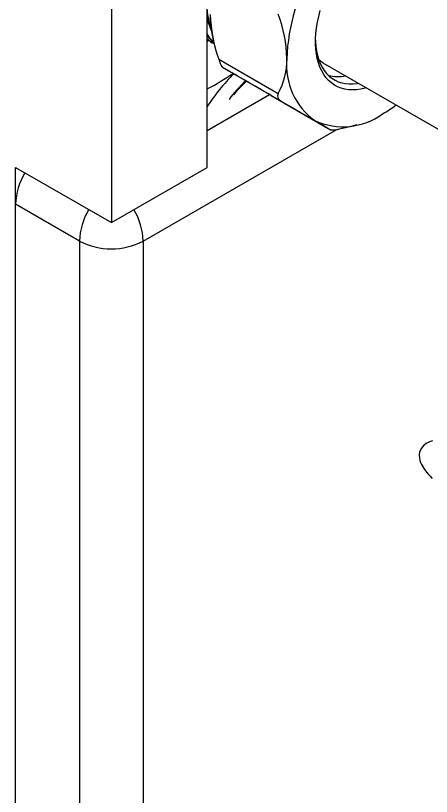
# Model space of a CAD drawing. Header units: millimetres. Extents: x 75 to 2075, y 25 to 1460.
# Drawn here: x 1431.2 to 1497, y 982.8 to 1106.4 of the extents above; entities that cross this region are included whole.
import ezdxf

# ---------------------------------------------------------------- set-up
doc = ezdxf.new("R2010")
doc.units = ezdxf.units.MM
doc.header["$LTSCALE"] = 5

msp = doc.modelspace()

# ---------------------------------------------------------------- linework, layer by layer
at = {"color": 7, "linetype": 'Continuous', "lineweight": 25}
for p, q in [((1461.511, 1082.366), (1461.511, 1126.109)), ((1446.358, 1117.362), (1446.358, 1073.619)), ((1462.083, 1102.225), (1461.511, 1102.618)), ((1461.758, 1102.448), (1461.511, 1102.249)), ((1462.08, 1102.221), (1462.281, 1102.105)), ((1462.555, 1102.254), (1462.817, 1101.304)), ((1463.368, 1099.508), (1472.785, 1094.072)), ((1479.831, 1098.934), (1515.771, 1078.186)), ((1473.377, 1092.764), (1463.96, 1098.2)), ((1461.511, 1088.197), (1471.398, 1093.905)), ((1471.653, 1093.758), (1481.069, 1088.321)), ((1484.332, 1088.884), (1485.285, 1089.133)), ((1451.409, 1070.702), (1482.027, 1088.377)), ((1431.206, 1082.366), (1446.358, 1073.619)), ((1431.206, 800.076), (1431.206, 1082.366)), ((1446.358, 1073.619), (1461.511, 1082.366)), ((1441.308, 1070.702), (1431.206, 1076.533)), ((1431.206, 805.908), (1431.206, 1076.533)), ((1441.308, 1070.702), (1441.308, 800.077)), ((1451.409, 1070.702), (1451.409, 800.077))]:
    msp.add_line(p, q, dxfattribs=at)
at = {"color": 7, "linetype": 'Continuous', "lineweight": 25, "flags": 128}
for points in [[(1486.725, 1094.954), (1486.545, 1094.904), (1485.859, 1094.749), (1485.19, 1094.657), (1484.539, 1094.626), (1483.909, 1094.658), (1483.304, 1094.753), (1482.727, 1094.909), (1482.179, 1095.126), (1481.664, 1095.404), (1481.184, 1095.741), (1480.741, 1096.135), (1480.336, 1096.584), (1479.973, 1097.088), (1479.652, 1097.642), (1479.375, 1098.245), (1479.143, 1098.894), (1478.958, 1099.586), (1478.82, 1100.318), (1478.729, 1101.087), (1478.687, 1101.888), (1478.693, 1102.719), (1478.747, 1103.575), (1478.85, 1104.453), (1479, 1105.349), (1479.197, 1106.258), (1479.44, 1107.177)], [(1462.569, 1102.203), (1462.009, 1102.779), (1461.511, 1103.492)], [(1462.598, 1102.1), (1461.909, 1102.775), (1461.511, 1103.324)], [(1462.642, 1101.938), (1462.174, 1102.168), (1461.511, 1102.65)], [(1478.686, 1102.493), (1478.693, 1102.282), (1478.747, 1101.51), (1478.849, 1100.772), (1478.998, 1100.072), (1479.194, 1099.412), (1479.436, 1098.796), (1479.722, 1098.227), (1480.051, 1097.708), (1480.422, 1097.24), (1480.833, 1096.827), (1481.282, 1096.469), (1481.766, 1096.17), (1482.284, 1095.93), (1482.833, 1095.75), (1483.411, 1095.632), (1484.013, 1095.575), (1484.639, 1095.581), (1485.284, 1095.648), (1485.471, 1095.679)], [(1479.831, 1098.934), (1479.469, 1099.169), (1479.208, 1099.372)], [(1466.454, 1096.76), (1465.937, 1097.058), (1465.477, 1097.323), (1465.069, 1097.559), (1464.72, 1097.761), (1464.277, 1098.017), (1463.96, 1098.2)], [(1471.653, 1093.758), (1471.212, 1094.012), (1470.149, 1094.626), (1469.136, 1095.211), (1468.163, 1095.773), (1467.271, 1096.288), (1466.454, 1096.76)], [(1472.785, 1094.072), (1472.678, 1093.689), (1472.791, 1093.292), (1473.095, 1092.955), (1473.377, 1092.764)], [(1473.377, 1092.764), (1474.7, 1092), (1475.959, 1091.273), (1476.676, 1090.859), (1477.351, 1090.469), (1477.991, 1090.1), (1478.576, 1089.762)], [(1478.576, 1089.762), (1479.283, 1089.353), (1479.849, 1089.026), (1480.315, 1088.758), (1480.693, 1088.539), (1480.98, 1088.373), (1481.069, 1088.321)], [(1482.498, 1088.463), (1483.924, 1088.781), (1484.331, 1088.891)], [(1497.173, 1039.057), (1496.713, 1038.924), (1496.282, 1038.728), (1495.882, 1038.454), (1495.587, 1038.156), (1495.33, 1037.764), (1495.158, 1037.304), (1495.092, 1036.849), (1495.116, 1036.376), (1495.203, 1035.974), (1495.315, 1035.648), (1495.45, 1035.346), (1495.605, 1035.059), (1495.77, 1034.791), (1495.946, 1034.535), (1496.127, 1034.292), (1496.324, 1034.045), (1496.559, 1033.77), (1496.837, 1033.465), (1497.163, 1033.127)]]:
    msp.add_lwpolyline(points, dxfattribs=at)
at = {"color": 7, "linetype": 'Continuous', "lineweight": 25}
for centre, radius, start, end in [((1505.1, 1098.498), 30.981, 148.88676, 178.01301), ((1470.855, 1108.019), 9.375, 184.68042, 201.35741), ((1469.044, 1107.323), 7.615, 188.44612, 206.56131), ((1478.269, 1106.41), 16.254, 179.43588, 194.81278), ((1484.264, 1107.17), 22.256, 181.54572, 200.13813), ((1451.89, 1098.972), 22.256, 1.54572, 20.13813), ((1467.384, 1100.537), 4.146, 194.36946, 214.31213), ((1462.99, 1099.397), 11.149, 331.46967, 0.90146), ((1484.93, 1098.545), 10.841, 174.56545, 234.11613), ((1442.469, 1131.166), 41.073, 297.61924, 304.31057), ((1490.409, 1072.966), 34.588, 135.53896, 146.66636), ((1482.296, 1102.819), 6.085, 254.83304, 280.93354), ((1483.03, 1079.708), 22.476, 133.24539, 143.3585), ((1481.748, 1080.475), 20.9, 132.00861, 140.27703), ((1477.953, 1110.347), 22.578, 300.13987, 306.70851), ((1483.018, 1099.539), 10.739, 245.56554, 305.73868), ((1481.382, 1092.451), 4.141, 265.6706, 285.63362), ((1441.652, 1076.138), 10.453, 149.06486, 177.83368), ((1451.753, 1070.307), 10.453, 149.06486, 177.83368), ((1441.046, 1070.331), 10.37, 2.04823, 31.05323), ((1446.358, 1080.45), 10.979, 242.60967, 297.39033)]:
    msp.add_arc(centre, radius, start, end, dxfattribs=at)

doc.saveas('drawing.dxf')
